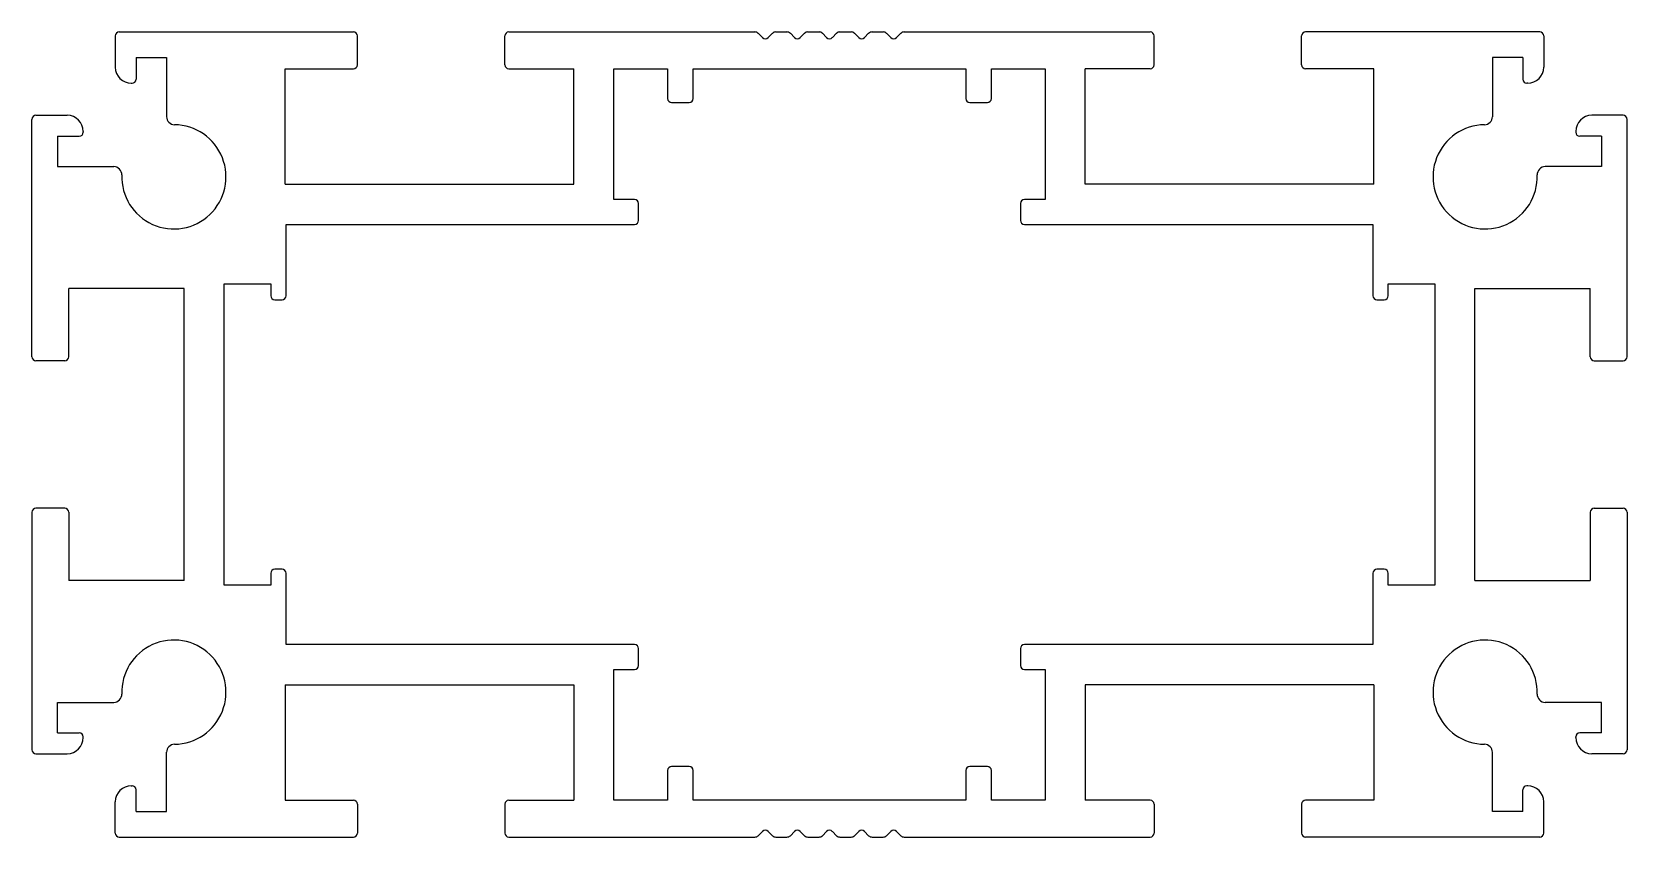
# Model space of a CAD drawing. Extents: x 2955.8 to 3055.3, y 1580.3 to 1630.5.
import ezdxf

# ---------------------------------------------------------------- set-up
doc = ezdxf.new("R2010")
doc.units = 0
doc.layers.get('0').update_dxf_attribs({"linetype": 'CONTINUOUS'})

msp = doc.modelspace()

# ---------------------------------------------------------------- linework, layer by layer
for p, q in [((2960.958, 1630.291), (2960.958, 1628.341)), ((2961.208, 1630.541), (2975.808, 1630.541)), ((2976.058, 1628.491), (2976.058, 1630.291)), ((2985.258, 1628.491), (2985.258, 1630.291)), ((2985.508, 1630.541), (3000.856, 1630.541)), ((3001.331, 1630.19), (3001.068, 1630.454)), ((3001.685, 1630.19), (3001.949, 1630.454)), ((3002.161, 1630.541), (3002.856, 1630.541)), ((3003.331, 1630.19), (3003.068, 1630.454)), ((3003.685, 1630.19), (3003.949, 1630.454)), ((3004.161, 1630.541), (3004.856, 1630.541)), ((3005.331, 1630.19), (3005.068, 1630.454)), ((3005.685, 1630.19), (3005.949, 1630.454)), ((3006.161, 1630.541), (3006.856, 1630.541)), ((3007.331, 1630.19), (3007.068, 1630.454)), ((3007.685, 1630.19), (3007.949, 1630.454)), ((3008.161, 1630.541), (3008.856, 1630.541)), ((3009.331, 1630.19), (3009.068, 1630.454)), ((3009.685, 1630.19), (3009.949, 1630.454)), ((3010.161, 1630.541), (3025.508, 1630.541)), ((3025.758, 1628.491), (3025.758, 1630.291)), ((3034.958, 1628.491), (3034.958, 1630.291)), ((3049.808, 1630.541), (3035.208, 1630.541)), ((3050.058, 1630.291), (3050.058, 1628.341)), ((2962.258, 1628.941), (2962.258, 1627.591)), ((2962.258, 1628.941), (2964.158, 1628.941)), ((2964.158, 1628.941), (2964.158, 1625.256)), ((3046.858, 1628.941), (3046.858, 1625.256)), ((3048.758, 1628.941), (3046.858, 1628.941)), ((3048.758, 1628.941), (3048.758, 1627.591)), ((2971.558, 1621.041), (2971.558, 1628.241)), ((2971.558, 1628.241), (2975.808, 1628.241)), ((2985.508, 1628.241), (2989.558, 1628.241)), ((2989.558, 1621.041), (2989.558, 1628.241)), ((2992.058, 1620.091), (2992.058, 1628.241)), ((2992.058, 1628.241), (2995.408, 1628.241)), ((2995.408, 1628.241), (2995.408, 1626.391)), ((2997.008, 1626.391), (2997.008, 1628.241)), ((2997.008, 1628.241), (3014.008, 1628.241)), ((3014.008, 1628.241), (3014.008, 1626.391)), ((3015.608, 1626.391), (3015.608, 1628.241)), ((3015.608, 1628.241), (3018.958, 1628.241)), ((3018.958, 1628.241), (3018.958, 1620.091)), ((3021.458, 1621.041), (3021.458, 1628.241)), ((3025.508, 1628.241), (3021.458, 1628.241)), ((3039.458, 1628.241), (3035.208, 1628.241)), ((3039.458, 1621.041), (3039.458, 1628.241)), ((2961.958, 1627.341), (2962.008, 1627.341)), ((3049.058, 1627.341), (3049.008, 1627.341)), ((2995.658, 1626.141), (2996.758, 1626.141)), ((3014.258, 1626.141), (3015.358, 1626.141)), ((2955.758, 1610.291), (2955.758, 1625.091)), ((2956.008, 1625.341), (2957.958, 1625.341)), ((3055.008, 1625.341), (3053.058, 1625.341)), ((3055.258, 1610.291), (3055.258, 1625.091)), ((2957.358, 1624.041), (2957.358, 1622.141)), ((2957.358, 1624.041), (2958.708, 1624.041)), ((2958.958, 1624.341), (2958.958, 1624.291)), ((3052.058, 1624.341), (3052.058, 1624.291)), ((3053.658, 1624.041), (3052.308, 1624.041)), ((3053.658, 1624.041), (3053.658, 1622.141)), ((2957.358, 1622.141), (2960.866, 1622.141)), ((3053.658, 1622.141), (3050.15, 1622.141)), ((2971.558, 1621.041), (2989.558, 1621.041)), ((3039.458, 1621.041), (3021.458, 1621.041)), ((2993.348, 1620.091), (2992.058, 1620.091)), ((3018.958, 1620.091), (3017.668, 1620.091)), ((2993.598, 1618.791), (2993.598, 1619.841)), ((3017.418, 1619.841), (3017.418, 1618.791)), ((2971.608, 1614.091), (2971.608, 1618.541)), ((2971.608, 1618.541), (2993.348, 1618.541)), ((3017.668, 1618.541), (3039.408, 1618.541)), ((3039.408, 1618.541), (3039.408, 1614.091)), ((2958.058, 1610.291), (2958.058, 1614.541)), ((2965.258, 1614.541), (2958.058, 1614.541)), ((2965.258, 1596.341), (2965.258, 1614.541)), ((2967.758, 1596.041), (2967.758, 1614.841)), ((2967.758, 1614.841), (2970.658, 1614.841)), ((2970.658, 1614.841), (2970.658, 1614.091)), ((3040.358, 1614.091), (3040.358, 1614.841)), ((3040.358, 1614.841), (3043.258, 1614.841)), ((3043.258, 1614.841), (3043.258, 1596.041)), ((3045.758, 1596.341), (3045.758, 1614.541)), ((3045.758, 1614.541), (3052.958, 1614.541)), ((3052.958, 1610.291), (3052.958, 1614.541)), ((2970.908, 1613.841), (2971.358, 1613.841)), ((3039.658, 1613.841), (3040.108, 1613.841)), ((2957.808, 1610.041), (2956.008, 1610.041)), ((3053.208, 1610.041), (3055.008, 1610.041)), ((2955.758, 1600.591), (2955.758, 1585.791)), ((2957.808, 1600.841), (2956.008, 1600.841)), ((2958.058, 1600.591), (2958.058, 1596.341)), ((3052.958, 1600.591), (3052.958, 1596.341)), ((3053.208, 1600.841), (3055.008, 1600.841)), ((3055.258, 1600.591), (3055.258, 1585.791)), ((2971.358, 1597.041), (2970.908, 1597.041)), ((3040.108, 1597.041), (3039.658, 1597.041)), ((2965.258, 1596.341), (2958.058, 1596.341)), ((2970.658, 1596.041), (2967.758, 1596.041)), ((2970.658, 1596.791), (2970.658, 1596.041)), ((2971.608, 1592.341), (2971.608, 1596.791)), ((3039.408, 1596.791), (3039.408, 1592.341)), ((3040.358, 1596.041), (3040.358, 1596.791)), ((3043.258, 1596.041), (3040.358, 1596.041)), ((3045.758, 1596.341), (3052.958, 1596.341)), ((2993.348, 1592.341), (2971.608, 1592.341)), ((2993.598, 1591.041), (2993.598, 1592.091)), ((3017.418, 1592.091), (3017.418, 1591.041)), ((3039.408, 1592.341), (3017.668, 1592.341)), ((2992.058, 1582.641), (2992.058, 1590.791)), ((2992.058, 1590.791), (2993.348, 1590.791)), ((3017.668, 1590.791), (3018.958, 1590.791)), ((3018.958, 1590.791), (3018.958, 1582.641)), ((2971.558, 1589.841), (2971.558, 1582.641)), ((2971.558, 1589.841), (2989.558, 1589.841)), ((2989.558, 1589.841), (2989.558, 1582.641)), ((3021.458, 1589.841), (3021.458, 1582.641)), ((3039.458, 1589.841), (3021.458, 1589.841)), ((3039.458, 1589.841), (3039.458, 1582.641)), ((2957.358, 1586.841), (2957.358, 1588.741)), ((2957.358, 1588.741), (2960.866, 1588.741)), ((3053.658, 1588.741), (3050.15, 1588.741)), ((3053.658, 1586.841), (3053.658, 1588.741)), ((2957.358, 1586.841), (2958.708, 1586.841)), ((2958.958, 1586.541), (2958.958, 1586.591)), ((3052.058, 1586.541), (3052.058, 1586.591)), ((3053.658, 1586.841), (3052.308, 1586.841)), ((2956.008, 1585.541), (2957.958, 1585.541)), ((2964.158, 1581.941), (2964.158, 1585.627)), ((3046.858, 1581.941), (3046.858, 1585.627)), ((3055.008, 1585.541), (3053.058, 1585.541)), ((2995.408, 1584.491), (2995.408, 1582.641)), ((2996.758, 1584.741), (2995.658, 1584.741)), ((2997.008, 1582.641), (2997.008, 1584.491)), ((3014.008, 1584.491), (3014.008, 1582.641)), ((3015.358, 1584.741), (3014.258, 1584.741)), ((3015.608, 1582.641), (3015.608, 1584.491)), ((2961.958, 1583.541), (2962.008, 1583.541)), ((2962.258, 1581.941), (2962.258, 1583.291)), ((3048.758, 1581.941), (3048.758, 1583.291)), ((3049.058, 1583.541), (3049.008, 1583.541)), ((2960.958, 1580.591), (2960.958, 1582.541)), ((2971.558, 1582.641), (2975.808, 1582.641)), ((2976.058, 1582.391), (2976.058, 1580.591)), ((2985.258, 1582.391), (2985.258, 1580.591)), ((2985.508, 1582.641), (2989.558, 1582.641)), ((2995.408, 1582.641), (2992.058, 1582.641)), ((3014.008, 1582.641), (2997.008, 1582.641)), ((3018.958, 1582.641), (3015.608, 1582.641)), ((3025.508, 1582.641), (3021.458, 1582.641)), ((3025.758, 1582.391), (3025.758, 1580.591)), ((3034.958, 1582.391), (3034.958, 1580.591)), ((3039.458, 1582.641), (3035.208, 1582.641)), ((3050.058, 1580.591), (3050.058, 1582.541)), ((2962.258, 1581.941), (2964.158, 1581.941)), ((3048.758, 1581.941), (3046.858, 1581.941)), ((2961.208, 1580.341), (2975.808, 1580.341)), ((2985.508, 1580.341), (3000.856, 1580.341)), ((3001.331, 1580.693), (3001.068, 1580.429)), ((3001.685, 1580.693), (3001.949, 1580.429)), ((3002.161, 1580.341), (3002.856, 1580.341)), ((3003.331, 1580.693), (3003.068, 1580.429)), ((3003.685, 1580.693), (3003.949, 1580.429)), ((3004.161, 1580.341), (3004.856, 1580.341)), ((3005.331, 1580.693), (3005.068, 1580.429)), ((3005.685, 1580.693), (3005.949, 1580.429)), ((3006.161, 1580.341), (3006.856, 1580.341)), ((3007.331, 1580.693), (3007.068, 1580.429)), ((3007.685, 1580.693), (3007.949, 1580.429)), ((3008.161, 1580.341), (3008.856, 1580.341)), ((3009.331, 1580.693), (3009.068, 1580.429)), ((3009.685, 1580.693), (3009.949, 1580.429)), ((3010.161, 1580.341), (3025.508, 1580.341)), ((3049.808, 1580.341), (3035.208, 1580.341))]:
    msp.add_line(p, q)
for centre, radius, start, end in [((2961.208, 1630.291), 0.25, 90, 180), ((2975.808, 1630.291), 0.25, 0, 90), ((2985.508, 1630.291), 0.25, 90, 180), ((3000.856, 1630.241), 0.3, 45, 90), ((3001.508, 1630.367), 0.25, 225, 315), ((3002.161, 1630.241), 0.3, 90, 135), ((3002.856, 1630.241), 0.3, 45, 90), ((3003.508, 1630.367), 0.25, 225, 315), ((3004.161, 1630.241), 0.3, 90, 135), ((3004.856, 1630.241), 0.3, 45, 90), ((3005.508, 1630.367), 0.25, 225, 315), ((3006.161, 1630.241), 0.3, 90, 135), ((3006.856, 1630.241), 0.3, 45, 90), ((3007.508, 1630.367), 0.25, 225, 315), ((3008.161, 1630.241), 0.3, 90, 135), ((3008.856, 1630.241), 0.3, 45, 90), ((3009.508, 1630.367), 0.25, 225, 315), ((3010.161, 1630.241), 0.3, 90, 135), ((3025.508, 1630.291), 0.25, 0, 90), ((3035.208, 1630.291), 0.25, 90, 180), ((3049.808, 1630.291), 0.25, 0, 90), ((2961.958, 1628.341), 1, 180, 270), ((2975.808, 1628.491), 0.25, 270, 360), ((2985.508, 1628.491), 0.25, 180, 270), ((3025.508, 1628.491), 0.25, 270, 360), ((3035.208, 1628.491), 0.25, 180, 270), ((3049.058, 1628.341), 1, 270, 0), ((2962.008, 1627.591), 0.25, 270, 360), ((3049.008, 1627.591), 0.25, 180, 270), ((2995.658, 1626.391), 0.25, 180, 270), ((2996.758, 1626.391), 0.25, 270, 360), ((3014.258, 1626.391), 0.25, 180, 270), ((3015.358, 1626.391), 0.25, 270, 360), ((2956.008, 1625.091), 0.25, 90, 180), ((2957.958, 1624.341), 1, 0, 90), ((2964.658, 1625.256), 0.5, 180, 269.31681), ((3046.358, 1625.256), 0.5, 270.68319, 0), ((3053.058, 1624.341), 1, 90, 180), ((3055.008, 1625.091), 0.25, 0, 90), ((2958.708, 1624.291), 0.25, 270, 360), ((2964.613, 1621.507), 3.25, 177.93878, 89.31681), ((3046.403, 1621.507), 3.25, 90.68319, 2.06122), ((3052.308, 1624.291), 0.25, 180, 270), ((2960.866, 1621.641), 0.5, 357.93878, 90), ((3050.15, 1621.641), 0.5, 90, 182.06122), ((2993.348, 1619.841), 0.25, 0, 90), ((3017.668, 1619.841), 0.25, 90, 180), ((2993.348, 1618.791), 0.25, 270, 360), ((3017.668, 1618.791), 0.25, 180, 270), ((2970.908, 1614.091), 0.25, 180, 270), ((2971.358, 1614.091), 0.25, 270, 360), ((3039.658, 1614.091), 0.25, 180, 270), ((3040.108, 1614.091), 0.25, 270, 360), ((2956.008, 1610.291), 0.25, 180, 270), ((2957.808, 1610.291), 0.25, 270, 360), ((3053.208, 1610.291), 0.25, 180, 270), ((3055.008, 1610.291), 0.25, 270, 360), ((2956.008, 1600.591), 0.25, 90, 180), ((2957.808, 1600.591), 0.25, 0, 90), ((3053.208, 1600.591), 0.25, 90, 180), ((3055.008, 1600.591), 0.25, 0, 90), ((2970.908, 1596.791), 0.25, 90, 180), ((2971.358, 1596.791), 0.25, 0, 90), ((3039.658, 1596.791), 0.25, 90, 180), ((3040.108, 1596.791), 0.25, 0, 90), ((2964.613, 1589.376), 3.25, 270.68319, 182.06122), ((2993.348, 1592.091), 0.25, 0, 90), ((3017.668, 1592.091), 0.25, 90, 180), ((3046.403, 1589.376), 3.25, 357.93878, 269.31681), ((2993.348, 1591.041), 0.25, 270, 360), ((3017.668, 1591.041), 0.25, 180, 270), ((2960.866, 1589.241), 0.5, 270, 2.06122), ((3050.15, 1589.241), 0.5, 177.93878, 270), ((2957.958, 1586.541), 1, 270, 0), ((2958.708, 1586.591), 0.25, 0, 90), ((2964.658, 1585.627), 0.5, 90.68319, 180), ((3046.358, 1585.627), 0.5, 0, 89.31681), ((3052.308, 1586.591), 0.25, 90, 180), ((3053.058, 1586.541), 1, 180, 270), ((2956.008, 1585.791), 0.25, 180, 270), ((3055.008, 1585.791), 0.25, 270, 360), ((2995.658, 1584.491), 0.25, 90, 180), ((2996.758, 1584.491), 0.25, 0, 90), ((3014.258, 1584.491), 0.25, 90, 180), ((3015.358, 1584.491), 0.25, 0, 90), ((2961.958, 1582.541), 1, 90, 180), ((2962.008, 1583.291), 0.25, 0, 90), ((3049.008, 1583.291), 0.25, 90, 180), ((3049.058, 1582.541), 1, 0, 90), ((2975.808, 1582.391), 0.25, 0, 90), ((2985.508, 1582.391), 0.25, 90, 180), ((3025.508, 1582.391), 0.25, 0, 90), ((3035.208, 1582.391), 0.25, 90, 180), ((2961.208, 1580.591), 0.25, 180, 270), ((2975.808, 1580.591), 0.25, 270, 360), ((2985.508, 1580.591), 0.25, 180, 270), ((3000.856, 1580.641), 0.3, 270, 315), ((3001.508, 1580.516), 0.25, 45, 135), ((3002.161, 1580.641), 0.3, 225, 270), ((3002.856, 1580.641), 0.3, 270, 315), ((3003.508, 1580.516), 0.25, 45, 135), ((3004.161, 1580.641), 0.3, 225, 270), ((3004.856, 1580.641), 0.3, 270, 315), ((3005.508, 1580.516), 0.25, 45, 135), ((3006.161, 1580.641), 0.3, 225, 270), ((3006.856, 1580.641), 0.3, 270, 315), ((3007.508, 1580.516), 0.25, 45, 135), ((3008.161, 1580.641), 0.3, 225, 270), ((3008.856, 1580.641), 0.3, 270, 315), ((3009.508, 1580.516), 0.25, 45, 135), ((3010.161, 1580.641), 0.3, 225, 270), ((3025.508, 1580.591), 0.25, 270, 360), ((3035.208, 1580.591), 0.25, 180, 270), ((3049.808, 1580.591), 0.25, 270, 360)]:
    msp.add_arc(centre, radius, start, end)

doc.saveas('drawing.dxf')
